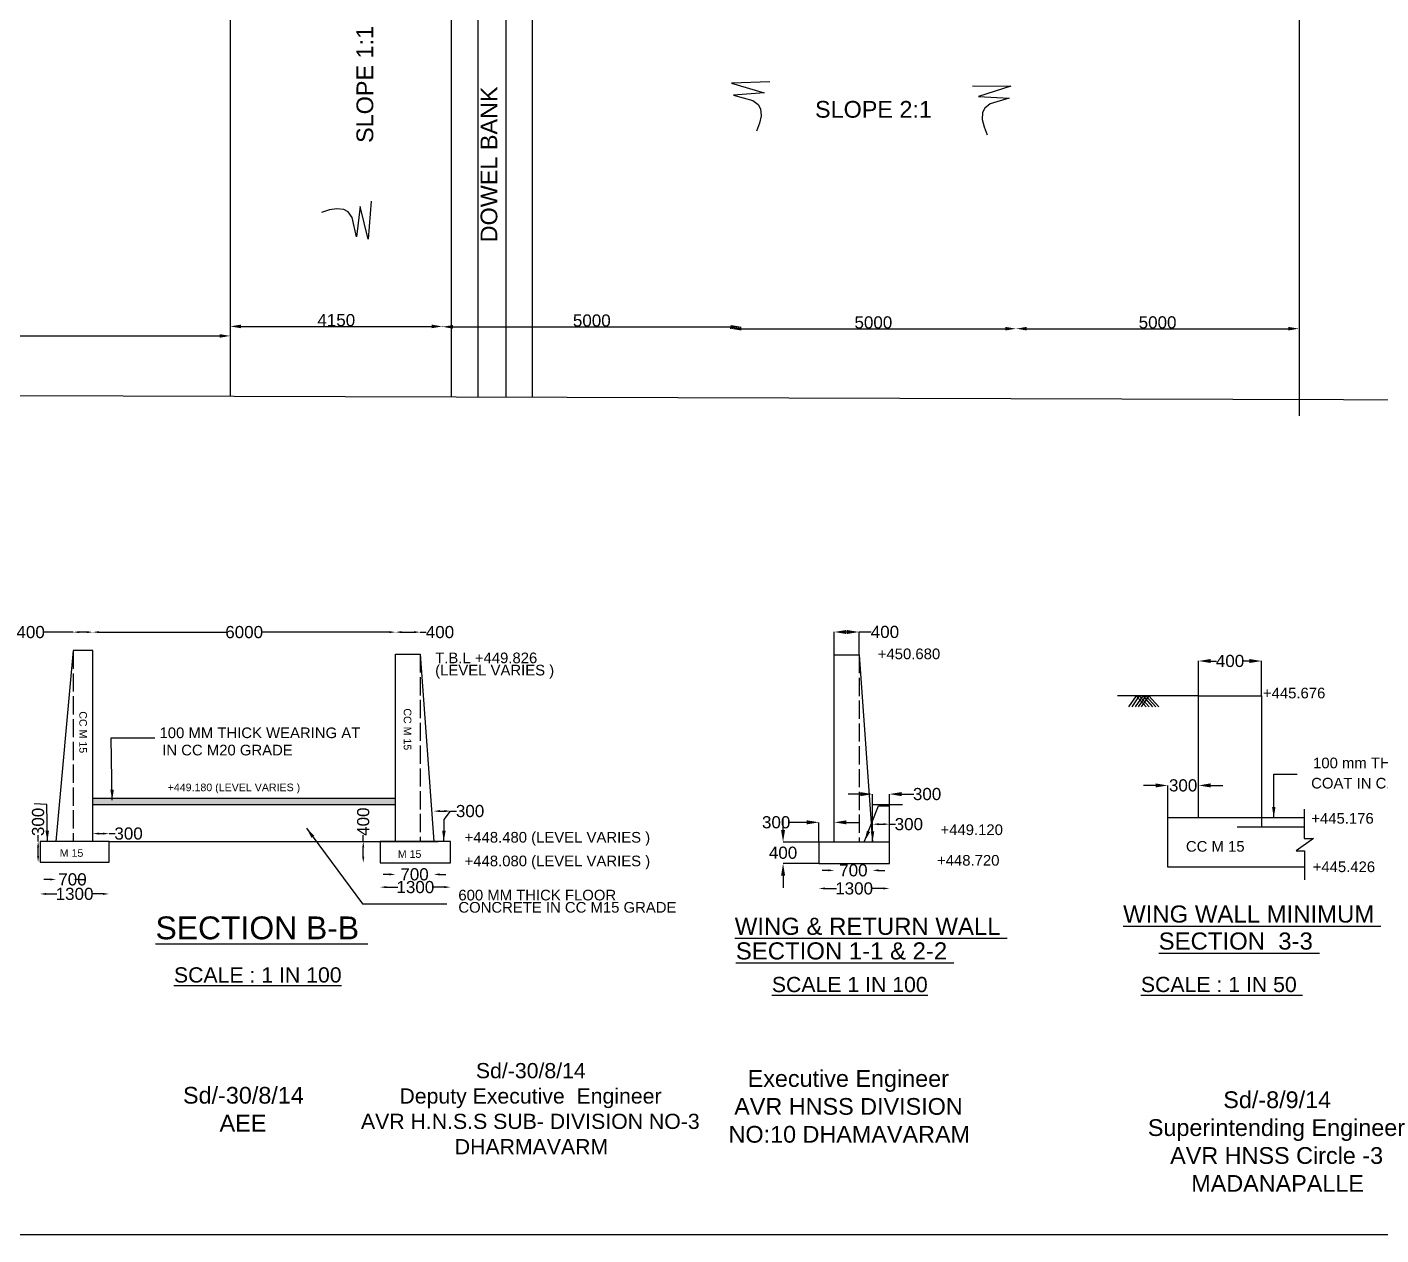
# Model space of a CAD drawing. Header units: millimetres. Extents: x 2025360 to 2173574, y 45568893 to 45673890.
# Drawn here: x 2079127 to 2123644, y 45568893 to 45608596 of the extents above; entities that cross this region are included whole.
import ezdxf

# ---------------------------------------------------------------- set-up
doc = ezdxf.new("R2010")
doc.units = ezdxf.units.MM
doc.header["$MEASUREMENT"] = 0
doc.linetypes.add('ACAD_ISO02W100', pattern=[15, 12, -3])
for name, color, linetype in [('DIMENSIONS', 7, 'Continuous'), ('DRAWING', 2, 'Continuous'), ('TEXT', 7, 'Continuous'), ('TEXT @ 1', 7, 'Continuous')]:
    doc.layers.add(name, color=color, linetype=linetype)
doc.styles.add('Annotative', font='arial.ttf', dxfattribs={"height": 250})
doc.styles.get("Standard").update_dxf_attribs({"font": 'arial.ttf', "height": 400})
doc.dimstyles.new('Annotative', dxfattribs={"dimscale": 0, "dimtxt": 550, "dimasz": 400, "dimexe": 0.18, "dimexo": 0.0625, "dimgap": 0.09, "dimtad": 0, "dimtih": 1, "dimtoh": 1, "dimdec": 4, "dimzin": 0, "dimdsep": 46, "dimtxsty": 'Standard', "dimcen": 0.09, "dimadec": 0, "dimazin": 0, "dimtfac": 1, "dimtdec": 4, "dimtofl": 0, "dimtmove": 0, "dimatfit": 3, "dimfxl": 1, "dimtolj": 1, "dimtzin": 0, "dimarcsym": 0})
doc.dimstyles.new('ISO-25', dxfattribs={"dimtxt": 400, "dimasz": 350, "dimexe": 1.25, "dimexo": 0.625, "dimtad": 1, "dimtih": 1, "dimtoh": 1, "dimdec": 0, "dimtxsty": 'Standard', "dimcen": 2.5, "dimdle": 1.25, "dimclrt": 256, "dimadec": 0, "dimazin": 0, "dimtfac": 1, "dimtdec": 0, "dimtmove": 0, "dimatfit": 3, "dimfxl": 1, "dimarcsym": 0})
doc.dimstyles.get("Standard").update_dxf_attribs({"dimtxt": 400, "dimasz": 200, "dimexe": 0.18, "dimexo": 0.0625, "dimgap": 0.09, "dimtad": 0, "dimdec": 0, "dimzin": 0, "dimdsep": 46, "dimtxsty": 'Standard', "dimcen": 0.09, "dimse1": 1, "dimse2": 1, "dimadec": 0, "dimazin": 0, "dimtfac": 1, "dimtdec": 0, "dimtofl": 0, "dimtmove": 0, "dimatfit": 3, "dimfxl": 1, "dimtolj": 1, "dimtzin": 0, "dimarcsym": 0})

# ---------------------------------------------------------------- blocks, each defined once
blk = doc.blocks.new('*D123')
at = {"layer": 'Defpoints', "color": 0, "transparency": 16777216}
for p in [(2117648, 45583668), (2116632, 45582611), (2117648, 45582611)]:
    blk.add_point(p, dxfattribs=at)
at = {"layer": 'TEXT', "color": 0, "lineweight": -2, "transparency": 16777216}
for p, q in [((2116232, 45583668), (2115832, 45583668)), ((2116632, 45582611), (2116632, 45583668)), ((2117648, 45582611), (2117648, 45583668)), ((2118048, 45583668), (2118448, 45583668))]:
    blk.add_line(p, q, dxfattribs=at)
at = {"layer": 'TEXT', "color": 0, "transparency": 16777216}
for points in [[(2116232, 45583735), (2116232, 45583601), (2116632, 45583668)], [(2118048, 45583735), (2118048, 45583601), (2117648, 45583668)]]:
    blk.add_solid(points, dxfattribs=at)
at = {"layer": 'TEXT', "color": 0, "transparency": 16777216, "insert": (2117140, 45583668), "char_height": 400, "attachment_point": 5}
blk.add_mtext('\\A1;300', dxfattribs=at)
blk = doc.blocks.new('*D122')
at = {"layer": 'Defpoints', "color": 0, "transparency": 16777216}
for p in [(2119718, 45587758), (2117648, 45586611), (2119718, 45586611)]:
    blk.add_point(p, dxfattribs=at)
at = {"layer": 'TEXT', "color": 0, "lineweight": -2, "transparency": 16777216}
for p, q in [((2117648, 45586611), (2117648, 45587759)), ((2118048, 45587758), (2118234, 45587758)), ((2119318, 45587758), (2119133, 45587758)), ((2119718, 45586611), (2119718, 45587759))]:
    blk.add_line(p, q, dxfattribs=at)
at = {"layer": 'TEXT', "color": 0, "transparency": 16777216}
for points in [[(2118048, 45587825), (2118048, 45587692), (2117648, 45587758)], [(2119318, 45587825), (2119318, 45587692), (2119718, 45587758)]]:
    blk.add_solid(points, dxfattribs=at)
at = {"layer": 'TEXT', "color": 0, "transparency": 16777216, "insert": (2118683, 45587758), "char_height": 400, "attachment_point": 5}
blk.add_mtext('\\A1;400', dxfattribs=at)
blk = doc.blocks.new('*D121')
at = {"layer": 'Defpoints', "color": 0, "transparency": 16777216}
for p in [(2106486, 45588712), (2105669, 45587957), (2106486, 45587957)]:
    blk.add_point(p, dxfattribs=at)
at = {"layer": 'TEXT', "color": 0, "lineweight": -2, "transparency": 16777216}
for p, q in [((2105669, 45587958), (2105669, 45588712)), ((2106069, 45588712), (2106086, 45588712)), ((2106486, 45587958), (2106486, 45588712)), ((2106486, 45588712), (2106886, 45588712))]:
    blk.add_line(p, q, dxfattribs=at)
at = {"layer": 'TEXT', "color": 0, "transparency": 16777216}
for points in [[(2106069, 45588778), (2106069, 45588645), (2105669, 45588712)], [(2106086, 45588778), (2106086, 45588645), (2106486, 45588712)]]:
    blk.add_solid(points, dxfattribs=at)
at = {"layer": 'TEXT', "color": 0, "transparency": 16777216, "insert": (2107335, 45588712), "char_height": 400, "attachment_point": 5}
blk.add_mtext('\\A1;400', dxfattribs=at)
blk = doc.blocks.new('*D120')
at = {"layer": 'Defpoints', "color": 0, "transparency": 16777216}
for p in [(2105164, 45581806), (2103985, 45581102), (2105164, 45581102)]:
    blk.add_point(p, dxfattribs=at)
at = {"layer": 'TEXT', "color": 0, "lineweight": -2, "transparency": 16777216}
for p, q in [((2103985, 45582206), (2103985, 45582606)), ((2105164, 45581806), (2103985, 45581806)), ((2105164, 45581102), (2103985, 45581102)), ((2103985, 45580702), (2103985, 45580302))]:
    blk.add_line(p, q, dxfattribs=at)
at = {"layer": 'TEXT', "color": 0, "transparency": 16777216}
for points in [[(2103919, 45582206), (2104052, 45582206), (2103985, 45581806)], [(2103919, 45580702), (2104052, 45580702), (2103985, 45581102)]]:
    blk.add_solid(points, dxfattribs=at)
at = {"layer": 'TEXT', "color": 0, "transparency": 16777216, "insert": (2103985, 45581454), "char_height": 400, "attachment_point": 5}
blk.add_mtext('\\A1;400', dxfattribs=at)
blk = doc.blocks.new('*D119')
at = {"layer": 'Defpoints', "color": 0, "transparency": 16777216}
for p in [(2105669, 45582455), (2105164, 45581806), (2105669, 45581806)]:
    blk.add_point(p, dxfattribs=at)
at = {"layer": 'TEXT', "color": 0, "lineweight": -2, "transparency": 16777216}
for p, q in [((2104764, 45582455), (2104199, 45582455)), ((2105164, 45581806), (2105164, 45582455)), ((2105669, 45581806), (2105669, 45582455)), ((2106069, 45582455), (2106469, 45582455))]:
    blk.add_line(p, q, dxfattribs=at)
at = {"layer": 'TEXT', "color": 0, "transparency": 16777216}
for points in [[(2104764, 45582522), (2104764, 45582388), (2105164, 45582455)], [(2106069, 45582522), (2106069, 45582388), (2105669, 45582455)]]:
    blk.add_solid(points, dxfattribs=at)
at = {"layer": 'TEXT', "color": 0, "transparency": 16777216, "insert": (2103758, 45582455), "char_height": 400, "attachment_point": 5}
blk.add_mtext('\\A1;300', dxfattribs=at)
blk = doc.blocks.new('*D118')
at = {"layer": 'Defpoints', "color": 0, "transparency": 16777216}
for p in [(2107480, 45583383), (2106927, 45581806), (2107480, 45581806)]:
    blk.add_point(p, dxfattribs=at)
at = {"layer": 'TEXT', "color": 0, "lineweight": -2, "transparency": 16777216}
for p, q in [((2106527, 45583383), (2106127, 45583383)), ((2106927, 45581806), (2106927, 45583383)), ((2107480, 45581806), (2107480, 45583383)), ((2107880, 45583383), (2108280, 45583383))]:
    blk.add_line(p, q, dxfattribs=at)
at = {"layer": 'TEXT', "color": 0, "transparency": 16777216}
for points in [[(2106527, 45583449), (2106527, 45583316), (2106927, 45583383)], [(2107880, 45583449), (2107880, 45583316), (2107480, 45583383)]]:
    blk.add_solid(points, dxfattribs=at)
at = {"layer": 'TEXT', "color": 0, "transparency": 16777216, "insert": (2108721, 45583383), "char_height": 400, "attachment_point": 5}
blk.add_mtext('\\A1;300', dxfattribs=at)
blk = doc.blocks.new('*D81')
at = {"layer": 'Defpoints', "color": 0, "transparency": 16777216}
for p in [(2081288, 45588707), (2080642, 45588101), (2081288, 45588101)]:
    blk.add_point(p, dxfattribs=at)
at = {"layer": 'TEXT', "color": 0, "lineweight": -2, "transparency": 16777216}
for p, q in [((2080642, 45588707), (2079692, 45588707)), ((2081088, 45588707), (2080842, 45588707))]:
    blk.add_line(p, q, dxfattribs=at)
at = {"layer": 'TEXT', "color": 0, "transparency": 16777216}
for points in [[(2080842, 45588740), (2080842, 45588674), (2080642, 45588707)], [(2081088, 45588740), (2081088, 45588674), (2081288, 45588707)]]:
    blk.add_solid(points, dxfattribs=at)
at = {"layer": 'TEXT', "color": 0, "transparency": 16777216, "insert": (2079243, 45588707), "char_height": 400, "attachment_point": 5}
blk.add_mtext('\\A1;400', dxfattribs=at)
blk = doc.blocks.new('*D82')
at = {"layer": 'Defpoints', "color": 0, "transparency": 16777216}
for p in [(2091241, 45588707), (2081288, 45583246), (2091241, 45583246)]:
    blk.add_point(p, dxfattribs=at)
at = {"layer": 'TEXT', "color": 0, "lineweight": -2, "transparency": 16777216}
for p, q in [((2081488, 45588707), (2085667, 45588707)), ((2091041, 45588707), (2086862, 45588707))]:
    blk.add_line(p, q, dxfattribs=at)
at = {"layer": 'TEXT', "color": 0, "transparency": 16777216}
for points in [[(2081488, 45588740), (2081488, 45588674), (2081288, 45588707)], [(2091041, 45588740), (2091041, 45588674), (2091241, 45588707)]]:
    blk.add_solid(points, dxfattribs=at)
at = {"layer": 'TEXT', "color": 0, "transparency": 16777216, "insert": (2086265, 45588707), "char_height": 400, "attachment_point": 5}
blk.add_mtext('\\A1;6000', dxfattribs=at)
blk = doc.blocks.new('*D83')
at = {"layer": 'Defpoints', "color": 0, "transparency": 16777216}
for p in [(2092053, 45588707), (2091241, 45587980), (2092053, 45588038)]:
    blk.add_point(p, dxfattribs=at)
at = {"layer": 'TEXT', "color": 0, "lineweight": -2, "transparency": 16777216}
for p, q in [((2091441, 45588707), (2091853, 45588707)), ((2092053, 45588707), (2092253, 45588707))]:
    blk.add_line(p, q, dxfattribs=at)
at = {"layer": 'TEXT', "color": 0, "transparency": 16777216}
for points in [[(2091441, 45588740), (2091441, 45588674), (2091241, 45588707)], [(2091853, 45588740), (2091853, 45588674), (2092053, 45588707)]]:
    blk.add_solid(points, dxfattribs=at)
at = {"layer": 'TEXT', "color": 0, "transparency": 16777216, "insert": (2092703, 45588707), "char_height": 400, "attachment_point": 5}
blk.add_mtext('\\A1;400', dxfattribs=at)
blk = doc.blocks.new('*D84')
at = {"layer": 'Defpoints', "color": 0, "transparency": 16777216}
for p in [(2079489, 45581828), (2079553, 45581828), (2079553, 45581147)]:
    blk.add_point(p, dxfattribs=at)
at = {"layer": 'TEXT', "color": 0, "lineweight": -2, "transparency": 16777216}
for p, q in [((2079489, 45581828), (2079489, 45582028)), ((2079489, 45581347), (2079489, 45581628))]:
    blk.add_line(p, q, dxfattribs=at)
at = {"layer": 'TEXT', "color": 0, "transparency": 16777216}
for points in [[(2079456, 45581628), (2079523, 45581628), (2079489, 45581828)], [(2079456, 45581347), (2079523, 45581347), (2079489, 45581147)]]:
    blk.add_solid(points, dxfattribs=at)
at = {"layer": 'TEXT', "color": 0, "transparency": 16777216, "insert": (2079489, 45582469), "char_height": 400, "attachment_point": 5, "rotation": 90}
blk.add_mtext('\\A1;300', dxfattribs=at)
blk = doc.blocks.new('*D85')
at = {"layer": 'Defpoints', "color": 0, "transparency": 16777216}
for p in [(2081288, 45581828), (2081823, 45582085), (2081823, 45581828)]:
    blk.add_point(p, dxfattribs=at)
at = {"layer": 'TEXT', "color": 0, "lineweight": -2, "transparency": 16777216}
for p, q in [((2081488, 45582085), (2081623, 45582085)), ((2081823, 45582085), (2082023, 45582085))]:
    blk.add_line(p, q, dxfattribs=at)
at = {"layer": 'TEXT', "color": 0, "transparency": 16777216}
for points in [[(2081488, 45582118), (2081488, 45582052), (2081288, 45582085)], [(2081623, 45582118), (2081623, 45582052), (2081823, 45582085)]]:
    blk.add_solid(points, dxfattribs=at)
at = {"layer": 'TEXT', "color": 0, "transparency": 16777216, "insert": (2082464, 45582085), "char_height": 400, "attachment_point": 5}
blk.add_mtext('\\A1;300', dxfattribs=at)
blk = doc.blocks.new('*D86')
at = {"layer": 'Defpoints', "color": 0, "transparency": 16777216}
for p in [(2080075, 45581828), (2080642, 45581828), (2080642, 45580578)]:
    blk.add_point(p, dxfattribs=at)
at = {"layer": 'TEXT', "color": 0, "lineweight": -2, "transparency": 16777216}
for p, q in [((2079875, 45580578), (2079675, 45580578)), ((2080842, 45580578), (2081042, 45580578))]:
    blk.add_line(p, q, dxfattribs=at)
at = {"layer": 'TEXT', "color": 0, "transparency": 16777216}
for points in [[(2079875, 45580612), (2079875, 45580545), (2080075, 45580578)], [(2080842, 45580612), (2080842, 45580545), (2080642, 45580578)]]:
    blk.add_solid(points, dxfattribs=at)
at = {"layer": 'TEXT', "color": 0, "transparency": 16777216, "insert": (2080619, 45580578), "char_height": 400, "attachment_point": 5}
blk.add_mtext('\\A1;700', dxfattribs=at)
blk = doc.blocks.new('*D87')
at = {"layer": 'Defpoints', "color": 0, "transparency": 16777216}
for p in [(2079553, 45581147), (2081823, 45581147), (2081823, 45580101)]:
    blk.add_point(p, dxfattribs=at)
at = {"layer": 'TEXT', "color": 0, "lineweight": -2, "transparency": 16777216}
for p, q in [((2079753, 45580101), (2080110, 45580101)), ((2081623, 45580101), (2081266, 45580101))]:
    blk.add_line(p, q, dxfattribs=at)
at = {"layer": 'TEXT', "color": 0, "transparency": 16777216}
for points in [[(2079753, 45580135), (2079753, 45580068), (2079553, 45580101)], [(2081623, 45580135), (2081623, 45580068), (2081823, 45580101)]]:
    blk.add_solid(points, dxfattribs=at)
at = {"layer": 'TEXT', "color": 0, "transparency": 16777216, "insert": (2080688, 45580101), "char_height": 400, "attachment_point": 5}
blk.add_mtext('\\A1;1300', dxfattribs=at)
blk = doc.blocks.new('*D88')
at = {"layer": 'Defpoints', "color": 0, "transparency": 16777216}
for p in [(2090181, 45581828), (2090736, 45581828), (2090736, 45581125)]:
    blk.add_point(p, dxfattribs=at)
at = {"layer": 'TEXT', "color": 0, "lineweight": -2, "transparency": 16777216}
for p, q in [((2090181, 45581828), (2090181, 45582028)), ((2090181, 45581325), (2090181, 45581628))]:
    blk.add_line(p, q, dxfattribs=at)
at = {"layer": 'TEXT', "color": 0, "transparency": 16777216}
for points in [[(2090148, 45581628), (2090214, 45581628), (2090181, 45581828)], [(2090148, 45581325), (2090214, 45581325), (2090181, 45581125)]]:
    blk.add_solid(points, dxfattribs=at)
at = {"layer": 'TEXT', "color": 0, "transparency": 16777216, "insert": (2090181, 45582477), "char_height": 400, "attachment_point": 5, "rotation": 90}
blk.add_mtext('\\A1;400', dxfattribs=at)
blk = doc.blocks.new('*D89')
at = {"layer": 'Defpoints', "color": 0, "transparency": 16777216}
for p in [(2091241, 45581828), (2092493, 45581918), (2092493, 45580744)]:
    blk.add_point(p, dxfattribs=at)
at = {"layer": 'TEXT', "color": 0, "lineweight": -2, "transparency": 16777216}
for p, q in [((2091041, 45580744), (2090841, 45580744)), ((2092693, 45580744), (2092893, 45580744))]:
    blk.add_line(p, q, dxfattribs=at)
at = {"layer": 'TEXT', "color": 0, "transparency": 16777216}
for points in [[(2091041, 45580777), (2091041, 45580710), (2091241, 45580744)], [(2092693, 45580777), (2092693, 45580710), (2092493, 45580744)]]:
    blk.add_solid(points, dxfattribs=at)
at = {"layer": 'TEXT', "color": 0, "transparency": 16777216, "insert": (2091867, 45580744), "char_height": 400, "attachment_point": 5}
blk.add_mtext('\\A1;700', dxfattribs=at)
blk = doc.blocks.new('*D90')
at = {"layer": 'Defpoints', "color": 0, "transparency": 16777216}
for p in [(2090736, 45581125), (2093052, 45581125), (2093052, 45580325)]:
    blk.add_point(p, dxfattribs=at)
at = {"layer": 'TEXT', "color": 0, "lineweight": -2, "transparency": 16777216}
for p, q in [((2090936, 45580325), (2091316, 45580325)), ((2092852, 45580325), (2092472, 45580325))]:
    blk.add_line(p, q, dxfattribs=at)
at = {"layer": 'TEXT', "color": 0, "transparency": 16777216}
for points in [[(2090936, 45580359), (2090936, 45580292), (2090736, 45580325)], [(2092852, 45580359), (2092852, 45580292), (2093052, 45580325)]]:
    blk.add_solid(points, dxfattribs=at)
at = {"layer": 'TEXT', "color": 0, "transparency": 16777216, "insert": (2091894, 45580325), "char_height": 400, "attachment_point": 5}
blk.add_mtext('\\A1;1300', dxfattribs=at)
blk = doc.blocks.new('*D91')
at = {"layer": 'Defpoints', "color": 0, "transparency": 16777216}
for p in [(2093052, 45582824), (2092499, 45581828), (2093052, 45581828)]:
    blk.add_point(p, dxfattribs=at)
at = {"layer": 'TEXT', "color": 0, "lineweight": -2, "transparency": 16777216}
for p, q in [((2092699, 45582824), (2092852, 45582824)), ((2093052, 45582824), (2093252, 45582824))]:
    blk.add_line(p, q, dxfattribs=at)
at = {"layer": 'TEXT', "color": 0, "transparency": 16777216}
for points in [[(2092699, 45582857), (2092699, 45582791), (2092499, 45582824)], [(2092852, 45582857), (2092852, 45582791), (2093052, 45582824)]]:
    blk.add_solid(points, dxfattribs=at)
at = {"layer": 'TEXT', "color": 0, "transparency": 16777216, "insert": (2093693, 45582824), "char_height": 400, "attachment_point": 5}
blk.add_mtext('\\A1;300', dxfattribs=at)
blk = doc.blocks.new('*D92')
at = {"layer": 'Defpoints', "color": 0, "transparency": 16777216}
for p in [(2105164, 45581102), (2107480, 45581102), (2105164, 45580281)]:
    blk.add_point(p, dxfattribs=at)
at = {"layer": 'TEXT', "color": 0, "lineweight": -2, "transparency": 16777216}
for p, q in [((2105364, 45580281), (2105744, 45580281)), ((2107280, 45580281), (2106900, 45580281))]:
    blk.add_line(p, q, dxfattribs=at)
at = {"layer": 'TEXT', "color": 0, "transparency": 16777216}
for points in [[(2105364, 45580315), (2105364, 45580248), (2105164, 45580281)], [(2107280, 45580315), (2107280, 45580248), (2107480, 45580281)]]:
    blk.add_solid(points, dxfattribs=at)
at = {"layer": 'TEXT', "color": 0, "transparency": 16777216, "insert": (2106322, 45580281), "char_height": 400, "attachment_point": 5}
blk.add_mtext('\\A1;1300', dxfattribs=at)
blk = doc.blocks.new('*D93')
at = {"layer": 'Defpoints', "color": 0, "transparency": 16777216}
for p in [(2105669, 45581806), (2106927, 45581806), (2106927, 45580876)]:
    blk.add_point(p, dxfattribs=at)
at = {"layer": 'TEXT', "color": 0, "lineweight": -2, "transparency": 16777216}
for p, q in [((2105469, 45580876), (2105269, 45580876)), ((2107127, 45580876), (2107327, 45580876))]:
    blk.add_line(p, q, dxfattribs=at)
at = {"layer": 'TEXT', "color": 0, "transparency": 16777216}
for points in [[(2105469, 45580909), (2105469, 45580843), (2105669, 45580876)], [(2107127, 45580909), (2107127, 45580843), (2106927, 45580876)]]:
    blk.add_solid(points, dxfattribs=at)
at = {"layer": 'TEXT', "color": 0, "transparency": 16777216, "insert": (2106298, 45580876), "char_height": 400, "attachment_point": 5}
blk.add_mtext('\\A1;700', dxfattribs=at)
blk = doc.blocks.new('*D94')
at = {"layer": 'Defpoints', "color": 0, "transparency": 16777216}
for p in [(2107480, 45582394), (2106937, 45581806), (2107480, 45581806)]:
    blk.add_point(p, dxfattribs=at)
at = {"layer": 'TEXT', "color": 0, "lineweight": -2, "transparency": 16777216}
for p, q in [((2107137, 45582394), (2107280, 45582394)), ((2107480, 45582394), (2107680, 45582394))]:
    blk.add_line(p, q, dxfattribs=at)
at = {"layer": 'TEXT', "color": 0, "transparency": 16777216}
for points in [[(2107137, 45582428), (2107137, 45582361), (2106937, 45582394)], [(2107280, 45582428), (2107280, 45582361), (2107480, 45582394)]]:
    blk.add_solid(points, dxfattribs=at)
at = {"layer": 'TEXT', "color": 0, "transparency": 16777216, "insert": (2108121, 45582394), "char_height": 400, "attachment_point": 5}
blk.add_mtext('\\A1;300', dxfattribs=at)
blk = doc.blocks.new('*D106')
at = {"layer": 'Defpoints', "color": 0, "transparency": 16777216}
for p in [(2085806, 45598913), (2062867, 45598638), (2085806, 45598444)]:
    blk.add_point(p, dxfattribs=at)
at = {"layer": 'DIMENSIONS', "color": 0, "lineweight": -2, "transparency": 16777216}
for p, q in [((2085806, 45598912), (2085806, 45598442)), ((2062867, 45598637), (2062867, 45598442)), ((2063217, 45598444), (2085456, 45598444))]:
    blk.add_line(p, q, dxfattribs=at)
at = {"layer": 'DIMENSIONS', "color": 0, "transparency": 16777216}
for points in [[(2063217, 45598502), (2063217, 45598385), (2062867, 45598444)], [(2085456, 45598502), (2085456, 45598385), (2085806, 45598444)]]:
    blk.add_solid(points, dxfattribs=at)
at = {"layer": 'DIMENSIONS', "transparency": 16777216, "insert": (2074336, 45598649), "char_height": 400, "attachment_point": 5}
blk.add_mtext('13000', dxfattribs=at)
blk = doc.blocks.new('*D107')
at = {"layer": 'Defpoints', "color": 0, "transparency": 16777216}
for p in [(2085806, 45598912), (2092782, 45598756), (2092782, 45598756)]:
    blk.add_point(p, dxfattribs=at)
at = {"layer": 'DIMENSIONS', "color": 0, "lineweight": -2, "transparency": 16777216}
for p, q in [((2085806, 45598912), (2085806, 45598755)), ((2086156, 45598756), (2092432, 45598756)), ((2092782, 45598757), (2092782, 45598758))]:
    blk.add_line(p, q, dxfattribs=at)
at = {"layer": 'DIMENSIONS', "color": 0, "transparency": 16777216}
for points in [[(2086156, 45598815), (2086156, 45598698), (2085806, 45598756)], [(2092432, 45598815), (2092432, 45598698), (2092782, 45598756)]]:
    blk.add_solid(points, dxfattribs=at)
at = {"layer": 'DIMENSIONS', "transparency": 16777216, "insert": (2089294, 45598961), "char_height": 400, "attachment_point": 5}
blk.add_mtext('4150', dxfattribs=at)
blk = doc.blocks.new('*D108')
at = {"layer": 'Defpoints', "color": 0, "transparency": 16777216}
for p in [(2092782, 45598756), (2102611, 45598744), (2102611, 45598744)]:
    blk.add_point(p, dxfattribs=at)
at = {"layer": 'DIMENSIONS', "color": 0, "lineweight": -2, "transparency": 16777216}
for p, q in [((2092782, 45598756), (2092782, 45598742)), ((2093132, 45598744), (2102261, 45598744)), ((2102611, 45598744), (2102611, 45598745))]:
    blk.add_line(p, q, dxfattribs=at)
at = {"layer": 'DIMENSIONS', "color": 0, "transparency": 16777216}
for points in [[(2093132, 45598802), (2093132, 45598685), (2092782, 45598744)], [(2102261, 45598802), (2102261, 45598685), (2102611, 45598744)]]:
    blk.add_solid(points, dxfattribs=at)
at = {"layer": 'DIMENSIONS', "transparency": 16777216, "insert": (2097696, 45598948), "char_height": 400, "attachment_point": 5}
blk.add_mtext('5000', dxfattribs=at)
blk = doc.blocks.new('*D109')
at = {"layer": 'Defpoints', "color": 0, "transparency": 16777216}
for p in [(2102261, 45598744), (2111648, 45598681), (2111648, 45598681)]:
    blk.add_point(p, dxfattribs=at)
at = {"layer": 'DIMENSIONS', "color": 0, "lineweight": -2, "transparency": 16777216}
for p, q in [((2102261, 45598743), (2102261, 45598680)), ((2102611, 45598681), (2111298, 45598681)), ((2111648, 45598682), (2111648, 45598682))]:
    blk.add_line(p, q, dxfattribs=at)
at = {"layer": 'DIMENSIONS', "color": 0, "transparency": 16777216}
for points in [[(2102611, 45598740), (2102611, 45598623), (2102261, 45598681)], [(2111298, 45598740), (2111298, 45598623), (2111648, 45598681)]]:
    blk.add_solid(points, dxfattribs=at)
at = {"layer": 'DIMENSIONS', "transparency": 16777216, "insert": (2106955, 45598886), "char_height": 400, "attachment_point": 5}
blk.add_mtext('5000', dxfattribs=at)
blk = doc.blocks.new('*D110')
at = {"layer": 'Defpoints', "color": 0, "transparency": 16777216}
for p in [(2111648, 45598682), (2120951, 45598682), (2120951, 45598682)]:
    blk.add_point(p, dxfattribs=at)
at = {"layer": 'DIMENSIONS', "color": 0, "lineweight": -2, "transparency": 16777216}
for p, q in [((2111648, 45598683), (2111648, 45598684)), ((2111998, 45598682), (2120601, 45598682)), ((2120951, 45598683), (2120951, 45598684))]:
    blk.add_line(p, q, dxfattribs=at)
at = {"layer": 'DIMENSIONS', "color": 0, "transparency": 16777216}
for points in [[(2111998, 45598741), (2111998, 45598624), (2111648, 45598682)], [(2120601, 45598741), (2120601, 45598624), (2120951, 45598682)]]:
    blk.add_solid(points, dxfattribs=at)
at = {"layer": 'DIMENSIONS', "transparency": 16777216, "insert": (2116300, 45598887), "char_height": 400, "attachment_point": 5}
blk.add_mtext('5000', dxfattribs=at)

msp = doc.modelspace()

# ---------------------------------------------------------------- hatches: boundary and pattern name
at = {"layer": 'DRAWING'}
h = msp.add_hatch(dxfattribs=at)
h.set_pattern_fill('AR-SAND', color=0, scale=75, style=0)
h.set_pattern_definition([(37.5, (-295795.96, 583.84), (-4.72450186, 144.51178268), [0, -114, 0, -127.5, 0, -121.875]), (7.5, (-295795.96, 583.84), (132.7332529, 211.6609549), [0, -61.5, 0, -102.75, 0, -39.375]), (327.5, (-295888.21, 583.84), (233.56063963, 0.424429), [0, -37.5, 0, -135, 0, -176.25]), (317.5, (-295888.21, 583.84), (225.4594953, 65.8256674), [0, -18.75, 0, -88.5, 0, -101.25])])
h.paths.add_polyline_path([(2081287.76416, 45583245.6061), (2081287.76416, 45583038.94145), (2091241.34787, 45583038.94145), (2091241.34787, 45583245.6061)])

# ---------------------------------------------------------------- linework, layer by layer
at = {"layer": 'DRAWING', "color": 0}
for points in [[(2025359.98397, 45673890.08016), (2173574.26505, 45673890.08016), (2173574.26505, 45568892.99807), (2025359.98397, 45568892.99807)], [(2081822.65001, 45581827.86212), (2079553.10806, 45581827.86212), (2079553.10806, 45581147.18999), (2081822.65001, 45581147.18999)], [(2093051.8261, 45581827.86212), (2090735.96754, 45581827.86212), (2090735.96754, 45581124.525), (2093051.8261, 45581124.525)], [(2107479.96174, 45581805.70872), (2105164.10318, 45581805.70872), (2105164.10318, 45581102.37161), (2107479.96174, 45581102.37161)]]:
    msp.add_lwpolyline(points, close=True, dxfattribs=at)
for points in [[(2027708.58024, 45645461.86901), (2027559.16704, 45596642.01348), (2129710.87479, 45596329.3781), (2129728.99143, 45602248.87807), (2128568.0592, 45602252.4311), (2130829.88534, 45603720.06823), (2129643.34914, 45603723.69963), (2129695.48127, 45620757.55725), (2128518.39437, 45620761.15973), (2130764.27684, 45622216.90232), (2129562.80266, 45622220.57943), (2129615.28036, 45639367.34581), (2128559.66627, 45639370.57652), (2130774.98995, 45640789.8134), (2129607.99372, 45640793.38499), (2129621.32703, 45645149.96497), (2027708.58024, 45645461.86901)], [(2085805.95832, 45645284.06194), (2085805.95832, 45596463.74913)], [(2095736.45281, 45645253.66966), (2095736.45281, 45596433.35684)], [(2120662.04576, 45615720.55762), (2120950.65877, 45615720.55762), (2120950.65877, 45595813.45571)], [(2093076.73954, 45614237.91227), (2093076.73954, 45596441.4969)], [(2093948.27972, 45613449.028), (2093948.27972, 45596438.82955)], [(2094869.80527, 45613449.028), (2094869.80527, 45596436.00922)], [(2103554.95832, 45606796.8831), (2102294.09308, 45606750.48427), (2103359.27582, 45606438.12104), (2102357.95196, 45606357.3289), (2102989.79938, 45606188.32005), (2103170.42453, 45606052.1459), (2103246.92022, 45605912.13986), (2103260.87969, 45605681.94045), (2103209.47588, 45605438.35103), (2103114.83349, 45605176.69251)], [(2110210.33458, 45606666.49111), (2111472.01697, 45606656.92331), (2110416.4078, 45606313.59498), (2111419.66358, 45606262.07115), (2110793.01974, 45606074.68743), (2110616.44723, 45605933.29792), (2110544.07165, 45605791.11826), (2110536.83886, 45605560.60942), (2110595.33241, 45605318.62458), (2110697.57364, 45605059.84071)], [(2090440.97203, 45602878.74015), (2090347.46343, 45601620.4913), (2090075.14449, 45602696.60814), (2089956.97056, 45601699.00513), (2089811.70389, 45602336.7298), (2089682.3783, 45602522.32004), (2089545.33024, 45602603.9969), (2089315.81371, 45602626.55348), (2089070.47268, 45602584.29312), (2088805.45855, 45602499.5)], [(2081287.76416, 45581827.86212), (2081287.76416, 45588100.80588), (2080641.78595, 45588100.80588), (2080074.88618, 45581827.86212)], [(2091241.34787, 45581827.86212), (2091241.34787, 45587979.62698), (2092057.6395, 45587979.62698), (2092498.98671, 45581827.86212)], [(2105669.48351, 45581805.70872), (2105669.48351, 45587957.47358), (2106485.77514, 45587957.47358), (2106927.12235, 45581805.70872)], [(2117648.25516, 45582610.81379), (2117648.25516, 45586611.08194), (2114981.42774, 45586611.08194)], [(2115599.26267, 45586611.08194), (2115348.77488, 45586247.85657)], [(2115698.85409, 45586611.08194), (2115448.3663, 45586247.85657)], [(2115810.5173, 45586611.08194), (2115560.02951, 45586247.85657)], [(2115599.26267, 45586611.08194), (2115925.19828, 45586247.85657)], [(2115913.12648, 45586611.08194), (2115662.63869, 45586247.85657)], [(2115698.85409, 45586611.08194), (2116024.78969, 45586247.85657)], [(2116015.73565, 45586611.08194), (2115765.24786, 45586247.85657)], [(2115810.5173, 45586611.08194), (2116136.45291, 45586247.85657)], [(2115913.12648, 45586611.08194), (2116239.06208, 45586247.85657)], [(2116015.73565, 45586611.08194), (2116341.67126, 45586247.85657)], [(2117648.25516, 45586611.08194), (2119718.08919, 45586611.08194), (2119718.08919, 45582610.81379)], [(2081287.76416, 45583245.6061), (2091241.34787, 45583245.6061)], [(2081287.76416, 45583038.94145), (2091241.34787, 45583038.94145)], [(2121118.17572, 45582890.04619), (2121118.17572, 45581920.87603), (2121423.81888, 45581920.87603), (2120861.14232, 45581521.63631), (2121126.91846, 45581521.63631), (2121126.91846, 45580561.31707)], [(2116631.621, 45582610.81379), (2116631.621, 45580989.61536), (2121126.91846, 45580989.61536)], [(2116631.621, 45582610.81379), (2121118.17572, 45582610.81379)], [(2121118.17572, 45582299.12283), (2118920.607, 45582299.12283)], [(2119718.08919, 45582610.81379), (2119718.08919, 45582299.12283)], [(2081822.65001, 45581827.86212), (2092643.12819, 45581827.86212)]]:
    msp.add_lwpolyline(points, dxfattribs=at)
at = {"layer": 'DRAWING', "color": 0, "linetype": 'ACAD_ISO02W100', "ltscale": 50}
for points in [[(2080641.78595, 45588100.80588), (2080641.78595, 45581827.86212)], [(2092057.6395, 45587979.62698), (2092057.6395, 45581827.86212)], [(2106485.77514, 45587957.47358), (2106485.77514, 45581805.70872)]]:
    msp.add_lwpolyline(points, dxfattribs=at)

# ---------------------------------------------------------------- texts
at = {"layer": 'TEXT', "color": 0}
for s, p in [('SLOPE 1:1', (2090508.53953, 45604788.87154)), ('DOWEL BANK ', (2094588.85317, 45601521.40172))]:
    msp.add_text(s, height=550, rotation=90, dxfattribs=at).set_placement(p)
for s, height, p in [('SLOPE 2:1', 550, (2105036.71913, 45605617.7249)), ('%%UWING WALL MINIMUM ', 563.0538514, (2115167.69994, 45579159.70599)), ('%%USECTION B-B ', 750, (2083350.54192, 45578611.09468)), ('%%UWING & RETURN WALL ', 563.0538514, (2102397.00977, 45578756.26193)), ('%%USECTION  3-3 ', 563.0538514, (2116336.2904, 45578271.41023)), ('%%USECTION 1-1 & 2-2 ', 563.0538514, (2102432.72694, 45577947.44553))]:
    msp.add_text(s, height=height, dxfattribs=at).set_placement(p)
at = {"layer": 'TEXT', "color": 0, "attachment_point": 1}
for s, insert, char_height, width in [('\\pi4562.9;Sd/-30/8/14 \\P\\pi2048.4;Deputy Executive  Engineer  \\P\\pi782.35;AVR H.N.S.S SUB- DIVISION NO-3 \\P\\pi3866.9;DHARMAVARM', (2089322.81005, 45574543.03641), 500, 12672.1254889), ('\\pi1283.8;Executive Engineer  \\P\\pi843.15;AVR HNSS DIVISION \\P\\pi656.51;NO:10 DHAMAVARAM ', (2101536.67618, 45574308.78023), 550, 9137.5702131), ('\\pi20.008;Sd/-30/8/14 \\P\\pi1222.4;AEE ', (2084233.91985, 45573758.67652), 550, 3941.0388813), ('\\pi2831.9;Sd/-8/9/14 \\P\\pi351.68;Superintending Engineer  \\P\\pi1085.3;AVR HNSS Circle -3 \\P\\pi1778.3;MADANAPALLE ', (2115629.23175, 45573612.17756), 550, 9137.5702131)]:
    msp.add_mtext(s, dxfattribs=dict(at, insert=insert, char_height=char_height, width=width))
at = {"layer": 'TEXT @ 1', "color": 0, "style": 'Annotative'}
for s, height, p in [('+450.680 ', 350, (2107099.52586, 45587817.67525)), ('T.B.L +449.826', 350, (2092546.0641, 45587685.36234)), ('(LEVEL VARIES )', 350, (2092546.0641, 45587283.75934)), ('+445.676', 350, (2119763.89288, 45586530.56137)), ('100 MM THICK WEARING AT ', 350, (2083481.5, 45585223.5)), ('IN CC M20 GRADE', 350, (2083570.5, 45584655.5)), ('100 mm THICK WEARING ', 350, (2121412.57102, 45584231.95567)), ('+449.180 (LEVEL VARIES )', 250, (2083749.05378, 45583478.85681)), ('COAT IN C.C. M 20 ', 350, (2121351, 45583567)), ('+445.176', 350, (2121355.62796, 45582411.53498)), ('+449.120', 350, (2109161.95116, 45582036.9459)), ('+448.480 (LEVEL VARIES )', 350, (2093513.68283, 45581788.77346)), ('CC M 15 ', 350, (2117232.99078, 45581489.94706)), ('M 15', 250, (2080200.50573, 45581322.93818)), ('M 15 ', 250, (2091315.80056, 45581287.98055)), ('+448.080 (LEVEL VARIES )', 350, (2093513.68283, 45581010.67046)), ('+448.720', 350, (2109048.3665, 45581031.87237)), ('+445.426', 350, (2121401.182, 45580818.66705)), ('600 MM THICK FLOOR ', 350, (2093308.03309, 45579888.32864)), ('CONCRETE IN CC M15 GRADE ', 350, (2093308.03309, 45579486.72563)), ('%%USCALE : 1 IN 100', 500, (2083956.30103, 45577189.62371)), ('%%USCALE 1 IN 100', 500, (2103616.39377, 45576874.09238)), ('%%USCALE : 1 IN 50 ', 500, (2115751.99483, 45576875.51686))]:
    msp.add_text(s, height=height, dxfattribs=at).set_placement(p)
for p in [(2080844.41123, 45586105.60375), (2091511.44141, 45586201.62052)]:
    msp.add_text('CC M 15 ', height=250, rotation=270, dxfattribs=at).set_placement(p)

# ---------------------------------------------------------------- dimensions: what is measured, and where the dimension line sits
at = {"layer": 'DIMENSIONS', "color": 0}
for base, p1, p2, text, picture, middle in [((2092782.09353, 45598756.45193), (2085805.95832, 45598912.38888), (2092782.09353, 45598756.45193), '4150', '*D107', (2089294.02592, 45598961.30612)), ((2102610.8541, 45598743.56801), (2092782.09353, 45598756.45193), (2102610.8541, 45598743.56801), '5000', '*D108', (2097696.47381, 45598948.42221)), ((2085805.95832, 45598443.6326), (2062866.85125, 45598638.10667), (2085805.95832, 45598913.01388), '13000', '*D106', (2074336.40478, 45598648.62322)), ((2111648.42047, 45598681.1782), (2102260.8541, 45598743.56801), (2111648.42047, 45598681.1782), '5000', '*D109', (2106954.63728, 45598886.03239)), ((2120950.65877, 45598682.4282), (2111648.42047, 45598682.4282), (2120950.65877, 45598682.4282), '5000', '*D110', (2116299.53962, 45598887.28239))]:
    dim = msp.add_linear_dim(base=base, p1=p1, p2=p2, text=text, dimstyle='ISO-25', dxfattribs=at)
    dim.commit()
    dim.dimension.update_dxf_attribs({"geometry": picture, "text_midpoint": middle})
at = {"layer": 'TEXT', "color": 0}
for base, p1, p2, text, picture, middle in [((2081287.76416, 45588707.0022), (2080641.78595, 45588100.80588), (2081287.76416, 45588100.80588), '400', '*D81', (2079242.60636, 45588707.0022)), ((2080641.78595, 45580578.19009), (2080074.88618, 45581827.86212), (2080641.78595, 45581827.86212), '700', '*D86', (2080618.69742, 45580578.19009))]:
    dim = msp.add_linear_dim(base=base, p1=p1, p2=p2, text=text, dimstyle='Standard', dxfattribs=at)
    dim.commit()
    dim.dimension.update_dxf_attribs({"geometry": picture, "text_midpoint": middle, "dimtype": 160})
for base, p1, p2, text, picture, middle in [((2091241.34787, 45588707.0022), (2081287.76416, 45583245.6061), (2091241.34787, 45583245.6061), '6000', '*D82', (2086264.55602, 45588707.0022)), ((2092053.4595, 45588707.0022), (2091241.34787, 45587979.62698), (2092053.4595, 45588037.89045), '400', '*D83', (2092702.79916, 45588707.0022)), ((2093051.8261, 45582824.0227), (2092498.98671, 45581827.86212), (2093051.8261, 45581827.86212), '300', '*D91', (2093692.98022, 45582824.0227)), ((2081822.65001, 45582084.92188), (2081287.76416, 45581827.86212), (2081822.65001, 45581827.86212), '300', '*D85', (2082463.80413, 45582084.92188)), ((2107479.96174, 45582394.35894), (2106936.68151, 45581805.70872), (2107479.96174, 45581805.77122), '300', '*D94', (2108121.11586, 45582394.35894)), ((2092492.54668, 45580743.74811), (2091241.34787, 45581827.86212), (2092492.54668, 45581917.62711), '700', '*D89', (2091866.94728, 45580743.74811)), ((2106927.12235, 45580875.91094), (2105669.48351, 45581805.77122), (2106927.12235, 45581805.70872), '700', '*D93', (2106298.30293, 45580875.91094)), ((2081822.65001, 45580101.37764), (2079553.10806, 45581147.18999), (2081822.65001, 45581147.18999), '1300', '*D87', (2080687.87903, 45580101.37764)), ((2093051.8261, 45580325.34017), (2090735.96754, 45581124.525), (2093051.8261, 45581124.525), '1300', '*D90', (2091893.89682, 45580325.34017)), ((2105164.04068, 45580281.42424), (2107479.96174, 45581102.37161), (2105164.04068, 45581102.37161), '1300', '*D92', (2106322.00121, 45580281.42424))]:
    dim = msp.add_linear_dim(base=base, p1=p1, p2=p2, text=text, dimstyle='Standard', dxfattribs=at)
    dim.commit()
    dim.dimension.update_dxf_attribs({"geometry": picture, "text_midpoint": middle})
for base, p1, p2, text, picture, middle in [((2079489.40382, 45581827.86212), (2079553.10806, 45581147.18999), (2079553.10806, 45581827.86212), '300', '*D84', (2079489.40382, 45582469.01624)), ((2090181.10989, 45581827.86212), (2090735.96754, 45581124.525), (2090735.96754, 45581827.86212), '400', '*D88', (2090181.10989, 45582477.20178))]:
    dim = msp.add_linear_dim(base=base, p1=p1, p2=p2, angle=90, text=text, dimstyle='Standard', dxfattribs=at)
    dim.commit()
    dim.dimension.update_dxf_attribs({"geometry": picture, "text_midpoint": middle})
at = {"layer": 'TEXT @ 1', "color": 0}
for base, p1, p2, text, picture, middle in [((2106485.77514, 45588711.69709), (2105669.48351, 45587957.47358), (2106485.77514, 45587957.47358), '400', '*D121', (2107335.1148, 45588711.69709)), ((2119718.08919, 45587758.35949), (2117648.25516, 45586611.08194), (2119718.08919, 45586611.08194), '400', '*D122', (2118683.17218, 45587758.35949)), ((2107479.96174, 45583382.53061), (2106927.12235, 45581805.70872), (2107479.96174, 45581805.70872), '300', '*D118', (2108721.11586, 45583382.53061)), ((2117648.25516, 45583667.9066), (2116631.621, 45582610.81379), (2117648.25516, 45582610.81379), '300', '*D123', (2117139.93808, 45583667.9066))]:
    dim = msp.add_linear_dim(base=base, p1=p1, p2=p2, text=text, dimstyle='Annotative', override={"dimscale": 1, "dimtix": 0, "dimtofl": 0, "dimtmove": 0, "dimatfit": 3}, dxfattribs=at)
    dim.commit()
    dim.dimension.update_dxf_attribs({"geometry": picture, "text_midpoint": middle})
dim = msp.add_linear_dim(base=(2105669.48351, 45582454.96167), p1=(2105164.10318, 45581805.70872), p2=(2105669.48351, 45581805.70872), text='300', dimstyle='Annotative', override={"dimscale": 1, "dimtix": 0, "dimtofl": 0, "dimtmove": 0, "dimatfit": 3}, dxfattribs=at)
dim.commit()
dim.dimension.update_dxf_attribs({"geometry": '*D119', "text_midpoint": (2103757.55001, 45582454.96167), "dimtype": 128})
dim = msp.add_linear_dim(base=(2103985.45932, 45581102.37161), p1=(2105164.10318, 45581805.70872), p2=(2105164.10318, 45581102.37161), angle=90, text='400', dimstyle='Annotative', override={"dimscale": 1, "dimtix": 0, "dimtofl": 0, "dimtmove": 0, "dimatfit": 3}, dxfattribs=at)
dim.commit()
dim.dimension.update_dxf_attribs({"geometry": '*D120', "text_midpoint": (2103985.45932, 45581454.04016)})

# ---------------------------------------------------------------- leaders
at = {"layer": 'TEXT', "color": 0}
for points in [[(2081926.51022, 45583178.91062), (2081892.48466, 45585230.21223), (2083332.89615, 45585230.21223)], [(2120121.16492, 45582610.81379), (2120121.16492, 45584036.92523), (2120895.26635, 45584036.92523)], [(2079794.64614, 45581827.86212), (2079774.52652, 45583039.11273), (2079362.08411, 45583064.24237)], [(2092825.17303, 45581827.86212), (2092842.24665, 45582549.47131), (2093051.8261, 45582824.0227)], [(2106667.3439, 45581832.72342), (2107128.68643, 45582994.80965), (2107479.96174, 45582994.80965)], [(2106927.12235, 45581805.77122), (2106927.12235, 45583046.63595), (2107915.71219, 45583046.63595)]]:
    msp.add_leader(points, dimstyle='ISO-25', override={"dimgap": 0.625, "dimtad": 0}, dxfattribs=at)
at = {"layer": 'TEXT'}
msp.add_leader([(2088318.5, 45582260.5), (2090159.5, 45579772), (2092927, 45579772)], dimstyle='ISO-25', override={"dimgap": 0.625, "dimtad": 0}, dxfattribs=at)

doc.saveas('drawing.dxf')
